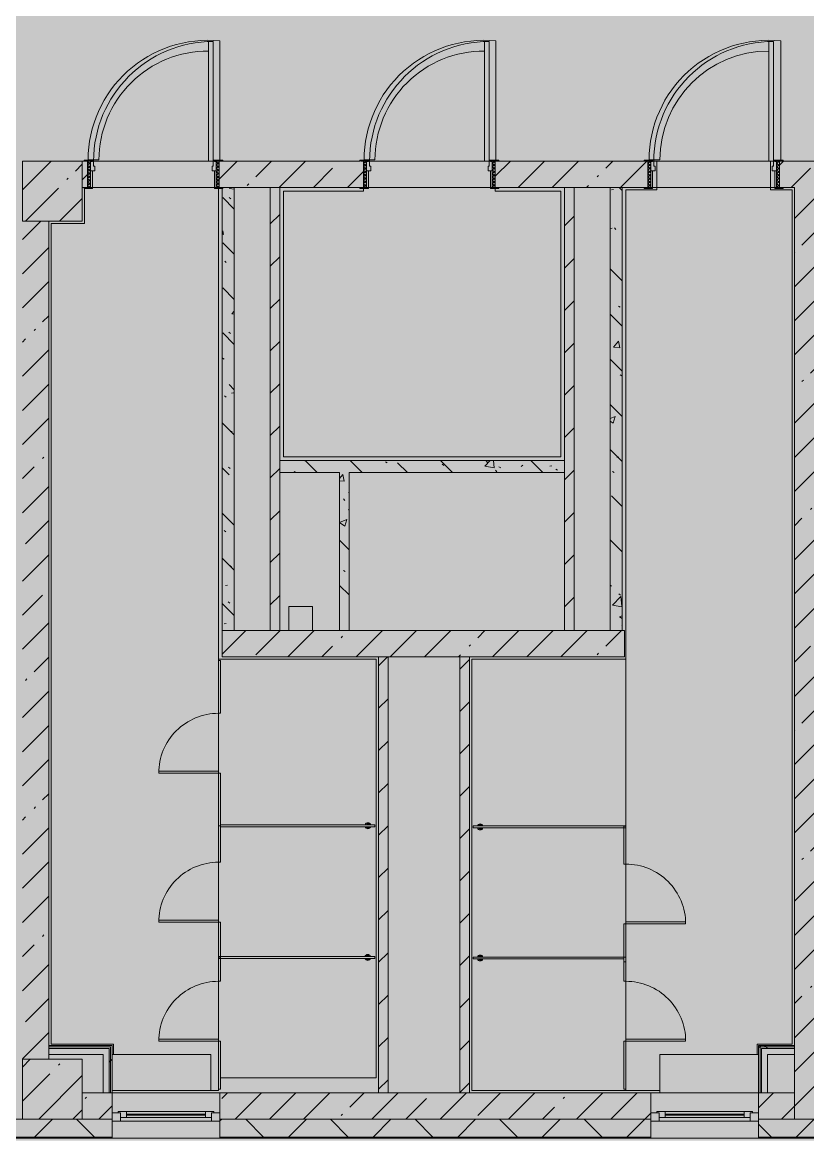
# Model space of a CAD drawing. Header units: millimetres. Extents: x -6228 to 201956, y -8553 to 30426.
# Drawn here: x 65410 to 71970, y -280 to 9060 of the extents above; entities that cross this region are included whole.
import ezdxf

# ---------------------------------------------------------------- set-up
doc = ezdxf.new("R2010")
doc.units = ezdxf.units.MM
doc.layers.add('A-DETL-GENF-1', color=7, linetype='Continuous', lineweight=9, true_color=0xc0c0c0, transparency=0.4)
for name, color, linetype, lineweight, true_color in [('A-DOOR-1', 7, 'Continuous', 5, 0xaaaaaa), ('A-DOOR-2', 7, 'Continuous', 5, 0xe2e2e2), ('A-DOOR-3', 7, 'Continuous', 5, 0xb7b7b7), ('A-DOOR-4', 7, 'Continuous', 5, 0x737373), ('A-DOOR-FRAM-1', 7, 'Continuous', 5, 0xe2e2e2), ('A-DOOR-FRAM-2', 7, 'Continuous', 5, 0xaaaaaa), ('A-DOOR-FRAM-3', 7, 'Continuous', 5, 0xb7b7b7), ('A-FLOR-2', 7, 'Continuous', 5, 0xb7b7b7), ('A-GENM-1', 7, 'Continuous', 5, 0x737373), ('A-GENM-2', 7, 'Continuous', 5, 0xe2ddcd), ('A-GLAZ-1', 7, 'Continuous', 5, 0x737373), ('A-WALL-2', 7, 'Continuous', 9, 0x737373), ('A-WALL-3', 7, 'Continuous', 5, 0x737373), ('I-WALL-1', 7, 'Continuous', 5, 0xe7e7e7), ('I-WALL-2', 7, 'Continuous', 5, 0x737373), ('I-WALL-3', 7, 'Continuous', 5, 0x787878), ('S-COLS-1', 7, 'Continuous', 5, 0x737373)]:
    doc.layers.add(name, color=color, linetype=linetype, lineweight=lineweight, true_color=true_color)
for name, color, linetype, lineweight in [('A-WALL', 7, 'Continuous', 5), ('I-WALL', 7, 'Continuous', 5), ('S-COLS', 7, 'Continuous', 5)]:
    doc.layers.add(name, color=color, linetype=linetype, lineweight=lineweight)
pattern_1 = [(45, (0, 0), (-285.1231, 285.1231), []), (45, (285.12, 0), (-285.1231, 285.1231), [504.031, -100.806, 16.764, -84.042])]
pattern_2 = [(45, (0, 0), (-176.7767, 176.7767), [])]
pattern_3 = [(135, (0, 0), (-377.1708, -377.1708), [533.4, -88.9, 17.78, -88.9]), (135, (0, 376.94), (-377.1708, -377.1708), []), (50, (0, 0), (637.6445, -55.7866), [66.675, -733.425]), (355, (0, 0), (-123.3494, 668.699), [53.34, -586.74]), (100.451, (53.14, -4.65), (514.299, 612.908), [56.665, -623.315]), (46.184, (0, 177.8), (948.7764, -147.15), [100.012, -1100.137]), (96.636, (79.1, 165.5), (830.909, 865.997), [84.998, -934.973]), (351.184, (0, 177.8), (830.918, 865.988), [80.01, -880.11]), (21, (88.9, 133.35), (530.6506, -357.9283), [66.675, -733.425]), (326, (88.9, 133.35), (216.308, 644.6585), [53.34, -586.74]), (71.451, (133.1, 103.5), (746.9596, 286.7243), [56.665, -623.315]), (37.5, (0, 0), (10.8105, 295.9426), [16.764, -562.864, 16.764, -578.866, -588.962]), (37.5, (0, 0), (10.8105, 295.9426), [-1175.258, 16.764, -572.198]), (7.5, (0, 0), (233.8692, 350.6318), [16.764, -322.834, 16.764, -549.529, -224.472]), (7.5, (0, 0), (233.8692, 350.6318), [-905.891, 16.764, -207.708]), (327.5, (-198.25, 0), (474.5678, -20.0513), [16.764, -205.486, 16.764, -676.656, -920.115]), (327.5, (-198.25, 0), (474.5678, -20.0513), [-915.67, 16.764, -903.351]), (317.5, (-287.15, 0), (518.4522, 88.9934), [16.764, -272.161, 16.764, -443.738, -653.415]), (317.5, (-287.15, 0), (518.4522, 88.9934), [-749.427, 16.764, -636.651])]
pattern_4 = [(135, (1751.41, 174.685), (-14.14214, -14.14214), []), (225, (1751.41, 174.685), (14.14214, -14.14214), [])]
pattern_5 = [(45, (-371.384, 174.685), (-14.1421, 14.1421), []), (135, (-371.384, 174.685), (-14.1421, -14.1421), [])]
pattern_6 = [(45, (0, 0), (-530.33, 530.33), []), (135, (0, 0), (-530.33, -530.33), [])]

# ---------------------------------------------------------------- blocks, each defined once
blk = doc.blocks.new('BSC_Колонна _Прямоугольная - 500х500-V12-2_1_2_птичка копия 1')
at = {"layer": 'S-COLS'}
h = blk.add_hatch(dxfattribs=at)
h.set_pattern_fill('FP_14', color=256, style=0, pattern_type=2)
h.set_pattern_definition([(45, (-65660, -150), (-285.1231, 285.1231), []), (45, (-65374.88, -150), (-285.1231, 285.1231), [504.031, -100.806, 16.764, -84.042])])
h.paths.add_polyline_path([(-250, -250), (250, -250), (250, 250), (-250, 250), (-250, 32.1)])
at = {"layer": 'S-COLS-1'}
for p, q in [((250, 250), (-250, 250)), ((-250, 250), (-250, -250)), ((250, -250), (250, 250)), ((-250, -250), (250, -250))]:
    blk.add_line(p, q, dxfattribs=at)
blk = doc.blocks.new('BSC_Колонна _Прямоугольная - 500х500-V15-2_1_2_птичка копия 1')
at = {"layer": 'S-COLS'}
h = blk.add_hatch(dxfattribs=at)
h.set_pattern_fill('FP_17', color=256, style=0, pattern_type=2)
h.set_pattern_definition([(45, (-65660, -7650), (-285.1231, 285.1231), []), (45, (-65374.88, -7650), (-285.1231, 285.1231), [504.031, -100.806, 16.764, -84.042])])
h.paths.add_polyline_path([(-250, -250), (250, -250), (250, 250), (-250, 250), (-250, -116)])
at = {"layer": 'S-COLS-1'}
for p, q in [((250, 250), (-250, 250)), ((-250, 250), (-250, -250)), ((250, -250), (250, 250)), ((-250, -250), (250, -250))]:
    blk.add_line(p, q, dxfattribs=at)
blk = doc.blocks.new('120_Окно_СКБ_1Ст - 120_Окно_СКБ_1Ст 900х2500_h_-22445987-2_1_2_птичка копия 1')
at = {"layer": 'A-GLAZ-1'}
for p, q in [((-450, -127), (-450, -57)), ((-450, -57), (-380, -57)), ((450, -57), (-450, -57)), ((-380, -57), (-380, -127)), ((380, -87), (-380, -87)), ((-380, -87), (-380, -127)), ((-330, -137), (-330, -87)), ((330, -137), (330, -87)), ((380, -127), (380, -57)), ((380, -57), (450, -57)), ((380, -127), (380, -87)), ((450, -57), (450, -127)), ((-380, -127), (-450, -127)), ((-450, -127), (-400, -127)), ((-380, -127), (-400, -127)), ((-400, -127), (-400, -137)), ((-400, -137), (400, -137)), ((400, -137), (-400, -137)), ((-330, -107), (330, -107)), ((330, -117), (-330, -117)), ((450, -127), (380, -127)), ((400, -127), (380, -127)), ((400, -127), (450, -127)), ((400, -137), (400, -127))]:
    blk.add_line(p, q, dxfattribs=at)
blk = doc.blocks.new('110_Дверь_СКБ_1Ст_Внутренняя1 - Д-4_1 1100x2100h_ОО_туалет для мальч_ и дев_-32102845-2_1_2_птичка копия 1')
at = {"layer": 'A-DOOR-1'}
h = blk.add_hatch(dxfattribs=at)
h.set_pattern_fill('FP_58', color=256, style=0, pattern_type=2)
h.set_pattern_definition(pattern_4)
h.paths.add_polyline_path([(562.5, -110), (562.5, 110), (537.5, 110), (537.5, -110)])
at = {"layer": 'A-DOOR-2'}
h = blk.add_hatch(color=256, dxfattribs=at)
h.paths.add_polyline_path([(537.5, 30), (537.5, 110), (512.5, 110), (512.5, 70), (502.5, 70), (502.5, 30)])
h.paths.add_polyline_path([(-477.5, 30), (-477.5, 70), (-487.5, 70), (-487.5, 110), (-512.5, 110), (-512.5, 30)])
at = {"layer": 'A-DOOR-FRAM-1'}
for points in [[(472.5, 110), (512.5, 110), (512.5, 1110), (472.5, 1110), (472.5, 309.6)], [(-497.5, 110), (-497.5, 118), (-567.5, 118), (-567.5, 110)], [(522.5, 110), (592.5, 110), (592.5, 118), (522.5, 118)], [(-497.5, -110), (-497.5, 30), (-512.5, 30), (-512.5, -110)], [(537.5, -110), (537.5, 30), (522.5, 30), (522.5, -110)], [(-497.5, -118), (-497.5, -110), (-567.5, -110), (-567.5, -118)], [(522.5, -118), (592.5, -118), (592.5, -110), (522.5, -110)]]:
    blk.add_hatch(color=256, dxfattribs=at).paths.add_polyline_path(points)
at = {"layer": 'A-DOOR-FRAM-2'}
h = blk.add_hatch(dxfattribs=at)
h.set_pattern_fill('FP_59', color=256, style=0, pattern_type=2)
h.set_pattern_definition(pattern_5)
h.paths.add_polyline_path([(-512.5, -110), (-512.5, 110), (-537.5, 110), (-537.5, -110)])
at = {"layer": 'A-DOOR-3'}
for p, q in [((512.5, 1110), (472.5, 1110)), ((472.5, 1110), (472.5, 110)), ((512.5, 110), (512.5, 1110)), ((472.5, 110), (512.5, 110))]:
    blk.add_line(p, q, dxfattribs=at)
blk.add_arc((512.5, 110), 1000, 90, 180, dxfattribs=at)
at = {"layer": 'A-DOOR-FRAM-3'}
for p, q in [((-497.5, 118), (-567.5, 118)), ((-567.5, 118), (-567.5, 110)), ((-567.5, 110), (-497.5, 110)), ((-512.5, 110), (-537.5, 110)), ((-537.5, 110), (-537.5, -110)), ((-487.5, 110), (-512.5, 110)), ((-512.5, 110), (-512.5, 30)), ((-512.5, -110), (-512.5, 110)), ((-497.5, 110), (-512.5, 110)), ((-512.5, 110), (-512.5, 109)), ((-512.5, 109), (-497.5, 109)), ((-497.5, 110), (-497.5, 118)), ((-497.5, 109), (-497.5, 110)), ((-487.5, 70), (-487.5, 110)), ((512.5, 110), (512.5, 70)), ((537.5, 110), (512.5, 110)), ((592.5, 118), (522.5, 118)), ((522.5, 118), (522.5, 110)), ((537.5, 110), (522.5, 110)), ((522.5, 110), (522.5, 109)), ((522.5, 110), (592.5, 110)), ((522.5, 109), (537.5, 109)), ((537.5, 30), (537.5, 110)), ((562.5, 110), (537.5, 110)), ((537.5, 110), (537.5, -110)), ((537.5, 109), (537.5, 110)), ((562.5, -110), (562.5, 110)), ((592.5, 110), (592.5, 118)), ((-512.5, 30), (-477.5, 30)), ((-497.5, 30), (-512.5, 30)), ((-512.5, 30), (-512.5, -110)), ((-497.5, -110), (-497.5, 30)), ((-477.5, 70), (-487.5, 70)), ((-477.5, 30), (-477.5, 70)), ((512.5, 70), (502.5, 70)), ((502.5, 70), (502.5, 30)), ((502.5, 30), (537.5, 30)), ((537.5, 30), (522.5, 30)), ((522.5, 30), (522.5, -110)), ((537.5, -110), (537.5, 30)), ((-497.5, -110), (-567.5, -110)), ((-567.5, -110), (-567.5, -118)), ((-567.5, -118), (-497.5, -118)), ((-537.5, -110), (-512.5, -110)), ((-512.5, -110), (-497.5, -110)), ((-497.5, -118), (-497.5, -110)), ((522.5, -110), (537.5, -110)), ((592.5, -110), (522.5, -110)), ((522.5, -110), (522.5, -118)), ((522.5, -118), (592.5, -118)), ((537.5, -110), (562.5, -110)), ((592.5, -118), (592.5, -110))]:
    blk.add_line(p, q, dxfattribs=at)
blk = doc.blocks.new('110_Дверь_СКБ_1Ст_Внутренняя1 - Д-4_1 1100x2100h_ОО_туалет для мальч_ и дев_-V50-2_1_2_птичка копия 1')
at = {"layer": 'A-DOOR-1'}
h = blk.add_hatch(dxfattribs=at)
h.set_pattern_fill('FP_58', color=256, style=0, pattern_type=2)
h.set_pattern_definition(pattern_4)
h.paths.add_polyline_path([(562.5, -110), (562.5, 110), (537.5, 110), (537.5, -110)])
at = {"layer": 'A-DOOR-2'}
h = blk.add_hatch(color=256, dxfattribs=at)
h.paths.add_polyline_path([(537.5, 30), (537.5, 110), (512.5, 110), (512.5, 70), (502.5, 70), (502.5, 30)])
h.paths.add_polyline_path([(-477.5, 30), (-477.5, 70), (-487.5, 70), (-487.5, 110), (-512.5, 110), (-512.5, 30)])
at = {"layer": 'A-DOOR-FRAM-1'}
for points in [[(492.2, 110), (512.5, 110), (512.5, 1110), (472.5, 1110), (472.5, 110)], [(-497.5, 110), (-497.5, 118), (-567.5, 118), (-567.5, 110)], [(592.5, 110), (592.5, 118), (522.5, 118), (522.5, 110)], [(-497.5, -110), (-497.5, 30), (-512.5, 30), (-512.5, -110)], [(537.5, -110), (537.5, 30), (522.5, 30), (522.5, -110)], [(-497.5, -118), (-497.5, -110), (-567.5, -110), (-567.5, -118)], [(592.5, -118), (592.5, -110), (522.5, -110), (522.5, -118)]]:
    blk.add_hatch(color=256, dxfattribs=at).paths.add_polyline_path(points)
at = {"layer": 'A-DOOR-FRAM-2'}
h = blk.add_hatch(dxfattribs=at)
h.set_pattern_fill('FP_59', color=256, style=0, pattern_type=2)
h.set_pattern_definition(pattern_5)
h.paths.add_polyline_path([(-512.5, -110), (-512.5, 110), (-537.5, 110), (-537.5, -110)])
at = {"layer": 'A-DOOR-3'}
for p, q in [((512.5, 1110), (472.5, 1110)), ((472.5, 1110), (472.5, 875.3)), ((512.5, 110), (512.5, 1110)), ((472.5, 875.1), (472.5, 110)), ((472.5, 110), (512.5, 110))]:
    blk.add_line(p, q, dxfattribs=at)
blk.add_arc((512.5, 110), 1000, 90, 180, dxfattribs=at)
at = {"layer": 'A-DOOR-FRAM-3'}
for p, q in [((-497.5, 118), (-567.5, 118)), ((-567.5, 118), (-567.5, 110)), ((-567.5, 110), (-497.5, 110)), ((-512.5, 110), (-537.5, 110)), ((-537.5, 110), (-537.5, -110)), ((-487.5, 110), (-512.5, 110)), ((-512.5, 110), (-512.5, 30)), ((-512.5, -110), (-512.5, 110)), ((-497.5, 110), (-512.5, 110)), ((-512.5, 110), (-512.5, 109)), ((-512.5, 109), (-497.5, 109)), ((-497.5, 110), (-497.5, 118)), ((-497.5, 109), (-497.5, 110)), ((-487.5, 70), (-487.5, 110)), ((512.5, 110), (512.5, 70)), ((537.5, 110), (512.5, 110)), ((592.5, 118), (522.5, 118)), ((522.5, 118), (522.5, 110)), ((537.5, 110), (522.5, 110)), ((522.5, 110), (522.5, 109)), ((522.5, 110), (592.5, 110)), ((522.5, 109), (537.5, 109)), ((537.5, 30), (537.5, 110)), ((562.5, 110), (537.5, 110)), ((537.5, 110), (537.5, -110)), ((537.5, 109), (537.5, 110)), ((562.5, -110), (562.5, 110)), ((592.5, 110), (592.5, 118)), ((-512.5, 30), (-477.5, 30)), ((-497.5, 30), (-512.5, 30)), ((-512.5, 30), (-512.5, -110)), ((-497.5, -110), (-497.5, 30)), ((-477.5, 70), (-487.5, 70)), ((-477.5, 30), (-477.5, 70)), ((512.5, 70), (502.5, 70)), ((502.5, 70), (502.5, 30)), ((502.5, 30), (537.5, 30)), ((537.5, 30), (522.5, 30)), ((522.5, 30), (522.5, -110)), ((537.5, -110), (537.5, 30)), ((-497.5, -110), (-567.5, -110)), ((-567.5, -110), (-567.5, -118)), ((-567.5, -118), (-497.5, -118)), ((-537.5, -110), (-512.5, -110)), ((-512.5, -110), (-497.5, -110)), ((-497.5, -118), (-497.5, -110)), ((522.5, -110), (537.5, -110)), ((592.5, -110), (522.5, -110)), ((522.5, -110), (522.5, -118)), ((522.5, -118), (592.5, -118)), ((537.5, -110), (562.5, -110)), ((592.5, -118), (592.5, -110))]:
    blk.add_line(p, q, dxfattribs=at)
blk = doc.blocks.new('110_Дверь_СКБ_1Ст_Внутренняя1 - Д-4 1100x2100h_су мгн-31586709-2_1_2_птичка копия 1')
at = {"layer": 'A-DOOR-1'}
h = blk.add_hatch(dxfattribs=at)
h.set_pattern_fill('FP_58', color=256, style=0, pattern_type=2)
h.set_pattern_definition(pattern_4)
h.paths.add_polyline_path([(562.5, -110), (562.5, 110), (537.5, 110), (537.5, -110)])
at = {"layer": 'A-DOOR-2'}
h = blk.add_hatch(color=256, dxfattribs=at)
h.paths.add_polyline_path([(537.5, 30), (537.5, 110), (512.5, 110), (512.5, 70), (502.5, 70), (502.5, 30)])
h.paths.add_polyline_path([(-512.5, 30), (-477.5, 30), (-477.5, 70), (-487.5, 70), (-487.5, 110), (-512.5, 110), (-512.5, 78.8)])
at = {"layer": 'A-DOOR-FRAM-1'}
for points in [[(472.5, 110), (512.5, 110), (512.5, 1110), (472.5, 1110), (472.5, 875.1)], [(-497.5, 110), (-497.5, 118), (-567.5, 118), (-564.2, 110)], [(592.5, 110), (592.5, 118), (522.5, 118), (522.5, 110)], [(-497.5, -110), (-497.5, 30), (-512.5, 30), (-512.5, -110)], [(537.5, -110), (537.5, 30), (522.5, 30), (522.5, -110)], [(-497.5, -118), (-497.5, -110), (-567.5, -110), (-567.5, -118)], [(592.5, -118), (592.5, -110), (522.5, -110), (522.5, -118)]]:
    blk.add_hatch(color=256, dxfattribs=at).paths.add_polyline_path(points)
at = {"layer": 'A-DOOR-FRAM-2'}
h = blk.add_hatch(dxfattribs=at)
h.set_pattern_fill('FP_59', color=256, style=0, pattern_type=2)
h.set_pattern_definition(pattern_5)
h.paths.add_polyline_path([(-537.5, -110), (-512.5, -110), (-512.5, 110), (-537.5, 110), (-537.5, 93.9)])
at = {"layer": 'A-DOOR-3'}
for p, q in [((512.5, 1110), (472.5, 1110)), ((472.5, 1110), (472.5, 110)), ((512.5, 110), (512.5, 1110)), ((472.5, 110), (512.5, 110))]:
    blk.add_line(p, q, dxfattribs=at)
blk.add_arc((512.5, 110), 1000, 90, 180, dxfattribs=at)
at = {"layer": 'A-DOOR-FRAM-3'}
for p, q in [((-497.5, 118), (-567.5, 118)), ((-567.5, 118), (-567.5, 112)), ((-564.2, 110), (-497.5, 110)), ((-512.5, 110), (-537.5, 110)), ((-537.5, 110), (-537.5, -110)), ((-487.5, 110), (-512.5, 110)), ((-512.5, 110), (-512.5, 30)), ((-512.5, -110), (-512.5, 110)), ((-497.5, 110), (-512.5, 110)), ((-512.5, 110), (-512.5, 109)), ((-512.5, 109), (-497.5, 109)), ((-497.5, 110), (-497.5, 118)), ((-497.5, 109), (-497.5, 110)), ((-487.5, 70), (-487.5, 110)), ((512.5, 110), (512.5, 70)), ((537.5, 110), (512.5, 110)), ((592.5, 118), (522.5, 118)), ((522.5, 118), (522.5, 110)), ((537.5, 110), (522.5, 110)), ((522.5, 110), (522.5, 109)), ((522.5, 110), (592.5, 110)), ((522.5, 109), (537.5, 109)), ((537.5, 30), (537.5, 110)), ((562.5, 110), (537.5, 110)), ((537.5, 110), (537.5, -110)), ((537.5, 109), (537.5, 110)), ((562.5, -110), (562.5, 110)), ((592.5, 110), (592.5, 118)), ((-512.5, 30), (-477.5, 30)), ((-497.5, 30), (-512.5, 30)), ((-512.5, 30), (-512.5, -110)), ((-497.5, -110), (-497.5, 30)), ((-477.5, 70), (-487.5, 70)), ((-477.5, 30), (-477.5, 70)), ((512.5, 70), (502.5, 70)), ((502.5, 70), (502.5, 30)), ((502.5, 30), (537.5, 30)), ((537.5, 30), (522.5, 30)), ((522.5, 30), (522.5, -110)), ((537.5, -110), (537.5, 30)), ((-497.5, -110), (-567.5, -110)), ((-567.5, -110), (-567.5, -118)), ((-567.5, -118), (-497.5, -118)), ((-537.5, -110), (-512.5, -110)), ((-512.5, -110), (-497.5, -110)), ((-497.5, -118), (-497.5, -110)), ((522.5, -110), (537.5, -110)), ((592.5, -110), (522.5, -110)), ((522.5, -110), (522.5, -118)), ((522.5, -118), (592.5, -118)), ((537.5, -110), (562.5, -110)), ((592.5, -118), (592.5, -110))]:
    blk.add_line(p, q, dxfattribs=at)
blk = doc.blocks.new('131_Сантехническая перегородка_Дверь_ поз_4 - СД-1-V139-2_1_2_птичка копия 1')
at = {"layer": 'A-GENM-2'}
for points in [[(-190, 8), (-190, -8), (250, -8), (250, 8), (-89.2, 8)], [(750, -8), (1190, -8), (1190, 8), (750, 8)]]:
    blk.add_hatch(color=256, dxfattribs=at).paths.add_polyline_path(points)
at = {"layer": 'A-DOOR-4'}
for p, q in [((266, 508), (250, 508)), ((250, 8), (250, 508)), ((266, 8), (266, 508)), ((266, 8), (250, 8))]:
    blk.add_line(p, q, dxfattribs=at)
blk.add_arc((250, 8), 500, 360, 90, dxfattribs=at)
at = {"layer": 'A-GENM-1'}
for p, q in [((250, 8), (-190, 8)), ((-190, 8), (-190, -8)), ((250, -8), (250, 8)), ((1190, 8), (750, 8)), ((750, 8), (750, -8)), ((1190, -8), (1190, 8)), ((-190, -8), (250, -8)), ((750, -8), (1190, -8))]:
    blk.add_line(p, q, dxfattribs=at)
blk = doc.blocks.new('131_Сантехническая перегородка_Дверь - СД-1-V140-2_1_2_птичка копия 1')
at = {"layer": 'A-GENM-2'}
for points in [[(0, -8), (317.3, -8), (317.3, 8), (0, 8)], [(817.3, 8), (817.3, -8), (1134.7, -8), (1134.7, 8)]]:
    blk.add_hatch(color=256, dxfattribs=at).paths.add_polyline_path(points)
at = {"layer": 'A-DOOR-4'}
for p, q in [((333.3, -8), (317.3, -8)), ((317.3, -8), (317.3, -508)), ((333.3, -8), (333.3, -508)), ((333.3, -508), (317.3, -508))]:
    blk.add_line(p, q, dxfattribs=at)
blk.add_arc((317.3, -8), 500, 270, 0, dxfattribs=at)
at = {"layer": 'A-GENM-1'}
for p, q in [((317.3, 8), (0, 8)), ((0, 8), (0, -8)), ((317.3, -8), (317.3, 8)), ((1134.7, 8), (817.3, 8)), ((817.3, 8), (817.3, -8)), ((1134.7, -8), (1134.7, 8)), ((0, -8), (317.3, -8)), ((817.3, -8), (1134.7, -8))]:
    blk.add_line(p, q, dxfattribs=at)
blk = doc.blocks.new('131_Сантехническая перегородка_Дверь - СД-1-V141-2_1_2_птичка копия 1')
at = {"layer": 'A-GENM-2'}
for points in [[(0, -8), (305.2, -8), (305.2, 8), (0, 8)], [(805.2, -8), (1110.4, -8), (1110.4, 8), (805.2, 8)]]:
    blk.add_hatch(color=256, dxfattribs=at).paths.add_polyline_path(points)
at = {"layer": 'A-DOOR-4'}
for p, q in [((321.2, 508), (305.2, 508)), ((305.2, 8), (305.2, 508)), ((321.2, 8), (321.2, 508)), ((321.2, 8), (305.2, 8))]:
    blk.add_line(p, q, dxfattribs=at)
blk.add_arc((305.2, 8), 500, 360, 90, dxfattribs=at)
at = {"layer": 'A-GENM-1'}
for p, q in [((305.2, 8), (0, 8)), ((0, 8), (0, -8)), ((305.2, -8), (305.2, 8)), ((1110.4, 8), (805.2, 8)), ((805.2, 8), (805.2, -8)), ((1110.4, -8), (1110.4, 8)), ((0, -8), (305.2, -8)), ((805.2, -8), (1110.4, -8))]:
    blk.add_line(p, q, dxfattribs=at)
blk = doc.blocks.new('131_Сантехническая перегородка_Дверь_сдвиг_ - СД-1-V142-2_1_2_птичка копия 1')
at = {"layer": 'A-GENM-2'}
for points in [[(0, -8), (400, -8), (400, 8), (0, 8)], [(900, -8), (1100, -8), (1100, 8), (900, 8)]]:
    blk.add_hatch(color=256, dxfattribs=at).paths.add_polyline_path(points)
at = {"layer": 'A-DOOR-4'}
for p, q in [((416, 508), (400, 508)), ((400, 8), (400, 508)), ((416, 8), (416, 508)), ((416, 8), (400, 8))]:
    blk.add_line(p, q, dxfattribs=at)
blk.add_arc((400, 8), 500, 360, 90, dxfattribs=at)
at = {"layer": 'A-GENM-1'}
for p, q in [((400, 8), (0, 8)), ((0, 8), (0, -8)), ((400, -8), (400, 8)), ((1100, 8), (900, 8)), ((900, 8), (900, -8)), ((1100, -8), (1100, 8)), ((0, -8), (400, -8)), ((900, -8), (1100, -8))]:
    blk.add_line(p, q, dxfattribs=at)
blk = doc.blocks.new('131_Сантехническая перегородка_Дверь_сдвиг_ - СД-1-V143-2_1_2_птичка копия 1')
at = {"layer": 'A-GENM-2'}
for points in [[(0, -8), (400, -8), (400, 8), (0, 8)], [(900, 8), (900, -8), (1100, -8), (1100, 8)]]:
    blk.add_hatch(color=256, dxfattribs=at).paths.add_polyline_path(points)
at = {"layer": 'A-DOOR-4'}
for p, q in [((416, -8), (400, -8)), ((400, -8), (400, -508)), ((416, -8), (416, -508)), ((416, -508), (400, -508))]:
    blk.add_line(p, q, dxfattribs=at)
blk.add_arc((400, -8), 500, 270, 0, dxfattribs=at)
at = {"layer": 'A-GENM-1'}
for p, q in [((400, 8), (0, 8)), ((0, 8), (0, -8)), ((400, -8), (400, 8)), ((1100, 8), (900, 8)), ((900, 8), (900, -8)), ((1100, -8), (1100, 8)), ((0, -8), (400, -8)), ((900, -8), (1100, -8))]:
    blk.add_line(p, q, dxfattribs=at)
blk = doc.blocks.new('131_Сантехническая перегородка - СП-4-V144-2_1_2_птичка копия 1')
at = {"layer": 'A-GENM-2'}
blk.add_hatch(color=256, dxfattribs=at).paths.add_polyline_path([(1330, -8), (1330, 8), (55.2, 8), (55.2, -8)])
at = {"layer": 'A-GENM-1'}
for p, q in [((1330, 8), (55.2, 8)), ((55.2, 8), (55.2, -8)), ((1330, -8), (1330, 8)), ((55.2, -8), (1330, -8))]:
    blk.add_line(p, q, dxfattribs=at)
at = {"layer": 'A-GENM-1', "flags": 128}
for points in [[(126.7, 8), (126.3, 8.5), (126, 9), (125.6, 9.5), (125.2, 9.9), (124.8, 10.4), (124.4, 10.8), (123.9, 11.2), (123.5, 11.6), (123, 12), (122.5, 12.3), (122, 12.7), (121.5, 13), (121, 13.3), (120.5, 13.6), (119.9, 13.8), (119.4, 14), (118.8, 14.3), (118.2, 14.4), (117.6, 14.6), (117, 14.7), (116.5, 14.9), (115.9, 14.9), (115.3, 15), (114.7, 15.1), (114.1, 15.1), (113.5, 15.1), (112.8, 15), (112.2, 15), (111.7, 14.9), (111.1, 14.8), (110.5, 14.7), (109.9, 14.5), (109.3, 14.4), (108.7, 14.2), (108.2, 13.9), (107.6, 13.7), (107.1, 13.4), (106.5, 13.2), (106, 12.9), (105.5, 12.5), (105, 12.2), (104.5, 11.8), (104.1, 11.4), (103.6, 11), (103.2, 10.6), (102.8, 10.2), (102.4, 9.7), (102, 9.3), (101.6, 8.8), (101.3, 8.3), (101.1, 8)], [(101.1, -8), (101.4, -8.5), (101.8, -9), (102.2, -9.5), (102.6, -9.9), (103, -10.4), (103.4, -10.8), (103.8, -11.2), (104.3, -11.6), (104.7, -12), (105.2, -12.3), (105.7, -12.7), (106.2, -13), (106.8, -13.3), (107.3, -13.6), (107.9, -13.8), (108.4, -14), (109, -14.3), (109.6, -14.4), (110.1, -14.6), (110.7, -14.7), (111.3, -14.9), (111.9, -14.9), (112.5, -15), (113.1, -15.1), (113.7, -15.1), (114.3, -15.1), (114.9, -15), (115.5, -15), (116.1, -14.9), (116.7, -14.8), (117.3, -14.7), (117.9, -14.5), (118.5, -14.4), (119, -14.2), (119.6, -13.9), (120.2, -13.7), (120.7, -13.4), (121.2, -13.2), (121.7, -12.9), (122.3, -12.5), (122.7, -12.2), (123.2, -11.8), (123.7, -11.4), (124.1, -11), (124.6, -10.6), (125, -10.2), (125.4, -9.7), (125.8, -9.3), (126.1, -8.8), (126.5, -8.3), (126.7, -8)]]:
    blk.add_lwpolyline(points, dxfattribs=at)
at = {"layer": 'A-GENM-1'}
for radius, start, end in [(24.6, 19.91127, 160.08873), (17.6, 45, 135), (17.6, 45, 135), (15.1, 45, 135), (24.6, 199.91127, 340.08873), (17.6, 225, 315), (17.6, 225, 315), (15.1, 225, 315)]:
    blk.add_arc((113.9, 0), radius, start, end, dxfattribs=at)
blk = doc.blocks.new('131_Сантехническая перегородка - СП-4-V145-2_1_2_птичка копия 1')
at = {"layer": 'A-GENM-2'}
blk.add_hatch(color=256, dxfattribs=at).paths.add_polyline_path([(1330, -8), (1330, 8), (71.3, 8), (71.3, -8)])
at = {"layer": 'A-GENM-1'}
for p, q in [((1330, 8), (71.3, 8)), ((71.3, 8), (71.3, -8)), ((1330, -8), (1330, 8)), ((71.3, -8), (1330, -8))]:
    blk.add_line(p, q, dxfattribs=at)
at = {"layer": 'A-GENM-1', "flags": 128}
for points in [[(142.8, 8), (142.5, 8.5), (142.1, 9), (141.8, 9.5), (141.4, 9.9), (141, 10.4), (140.5, 10.8), (140.1, 11.2), (139.6, 11.6), (139.2, 12), (138.7, 12.3), (138.2, 12.7), (137.7, 13), (137.1, 13.3), (136.6, 13.6), (136.1, 13.8), (135.5, 14), (134.9, 14.3), (134.4, 14.4), (133.8, 14.6), (133.2, 14.7), (132.6, 14.9), (132, 14.9), (131.4, 15), (130.8, 15.1), (130.2, 15.1), (129.6, 15.1), (129, 15), (128.4, 15), (127.8, 14.9), (127.2, 14.8), (126.6, 14.7), (126, 14.5), (125.4, 14.4), (124.9, 14.2), (124.3, 13.9), (123.8, 13.7), (123.2, 13.4), (122.7, 13.2), (122.2, 12.9), (121.7, 12.5), (121.2, 12.2), (120.7, 11.8), (120.2, 11.4), (119.8, 11), (119.3, 10.6), (118.9, 10.2), (118.5, 9.7), (118.1, 9.3), (117.8, 8.8), (117.4, 8.3), (117.3, 8)], [(117.3, -8), (117.6, -8.5), (117.9, -9), (118.3, -9.5), (118.7, -9.9), (119.1, -10.4), (119.5, -10.8), (120, -11.2), (120.4, -11.6), (120.9, -12), (121.4, -12.3), (121.9, -12.7), (122.4, -13), (122.9, -13.3), (123.5, -13.6), (124, -13.8), (124.6, -14), (125.1, -14.3), (125.7, -14.4), (126.3, -14.6), (126.9, -14.7), (127.5, -14.9), (128.1, -14.9), (128.7, -15), (129.3, -15.1), (129.9, -15.1), (130.5, -15.1), (131.1, -15), (131.7, -15), (132.3, -14.9), (132.9, -14.8), (133.4, -14.7), (134, -14.5), (134.6, -14.4), (135.2, -14.2), (135.7, -13.9), (136.3, -13.7), (136.8, -13.4), (137.4, -13.2), (137.9, -12.9), (138.4, -12.5), (138.9, -12.2), (139.4, -11.8), (139.8, -11.4), (140.3, -11), (140.7, -10.6), (141.1, -10.2), (141.5, -9.7), (141.9, -9.3), (142.3, -8.8), (142.6, -8.3), (142.8, -8)]]:
    blk.add_lwpolyline(points, dxfattribs=at)
at = {"layer": 'A-GENM-1'}
for radius, start, end in [(24.6, 19.91127, 160.08873), (17.6, 45, 135), (17.6, 45, 135), (15.1, 45, 135), (24.6, 199.91127, 340.08873), (17.6, 225, 315), (17.6, 225, 315), (15.1, 225, 315)]:
    blk.add_arc((130, 0), radius, start, end, dxfattribs=at)
blk = doc.blocks.new('131_Сантехническая перегородка - СП-4-V146-2_1_2_птичка копия 1')
at = {"layer": 'A-GENM-2'}
blk.add_hatch(color=256, dxfattribs=at).paths.add_polyline_path([(1330, 8), (39.9, 8), (39.9, -8), (1330, -8)])
at = {"layer": 'A-GENM-1'}
for p, q in [((1330, 8), (39.9, 8)), ((39.9, 8), (39.9, -8)), ((1330, -8), (1330, 8)), ((39.9, -8), (1330, -8))]:
    blk.add_line(p, q, dxfattribs=at)
at = {"layer": 'A-GENM-1', "flags": 128}
for points in [[(111.4, 8), (111, 8.5), (110.7, 9), (110.3, 9.5), (109.9, 9.9), (109.5, 10.4), (109.1, 10.8), (108.6, 11.2), (108.2, 11.6), (107.7, 12), (107.2, 12.3), (106.7, 12.7), (106.2, 13), (105.7, 13.3), (105.2, 13.6), (104.6, 13.8), (104, 14), (103.5, 14.3), (102.9, 14.4), (102.3, 14.6), (101.7, 14.7), (101.1, 14.9), (100.6, 14.9), (100, 15), (99.4, 15.1), (98.7, 15.1), (98.1, 15.1), (97.5, 15), (96.9, 15), (96.3, 14.9), (95.8, 14.8), (95.2, 14.7), (94.6, 14.5), (94, 14.4), (93.4, 14.2), (92.9, 13.9), (92.3, 13.7), (91.8, 13.4), (91.2, 13.2), (90.7, 12.9), (90.2, 12.5), (89.7, 12.2), (89.2, 11.8), (88.8, 11.4), (88.3, 11), (87.9, 10.6), (87.5, 10.2), (87.1, 9.7), (86.7, 9.3), (86.3, 8.8), (86, 8.3), (85.8, 8)], [(85.8, -8), (86.1, -8.5), (86.5, -9), (86.9, -9.5), (87.2, -9.9), (87.6, -10.4), (88.1, -10.8), (88.5, -11.2), (89, -11.6), (89.4, -12), (89.9, -12.3), (90.4, -12.7), (90.9, -13), (91.5, -13.3), (92, -13.6), (92.6, -13.8), (93.1, -14), (93.7, -14.3), (94.3, -14.4), (94.8, -14.6), (95.4, -14.7), (96, -14.9), (96.6, -14.9), (97.2, -15), (97.8, -15.1), (98.4, -15.1), (99, -15.1), (99.6, -15), (100.2, -15), (100.8, -14.9), (101.4, -14.8), (102, -14.7), (102.6, -14.5), (103.2, -14.4), (103.7, -14.2), (104.3, -13.9), (104.8, -13.7), (105.4, -13.4), (105.9, -13.2), (106.4, -12.9), (106.9, -12.5), (107.4, -12.2), (107.9, -11.8), (108.4, -11.4), (108.8, -11), (109.3, -10.6), (109.7, -10.2), (110.1, -9.7), (110.5, -9.3), (110.8, -8.8), (111.2, -8.3), (111.4, -8)]]:
    blk.add_lwpolyline(points, dxfattribs=at)
at = {"layer": 'A-GENM-1'}
for radius, start, end in [(24.6, 19.91127, 160.08873), (17.6, 45, 135), (17.6, 45, 135), (15.1, 45, 135), (24.6, 199.91127, 340.08873), (17.6, 225, 315), (17.6, 225, 315), (15.1, 225, 315)]:
    blk.add_arc((98.6, 0), radius, start, end, dxfattribs=at)
blk = doc.blocks.new('131_Сантехническая перегородка - СП-4-V147-2_1_2_птичка копия 1')
at = {"layer": 'A-GENM-2'}
blk.add_hatch(color=256, dxfattribs=at).paths.add_polyline_path([(1330, 8), (25.5, 8), (25.5, -8), (1330, -8)])
at = {"layer": 'A-GENM-1'}
for p, q in [((1330, 8), (25.5, 8)), ((25.5, 8), (25.5, -8)), ((1330, -8), (1330, 8)), ((25.5, -8), (1330, -8))]:
    blk.add_line(p, q, dxfattribs=at)
at = {"layer": 'A-GENM-1', "flags": 128}
for points in [[(97, 8), (96.7, 8.5), (96.3, 9), (95.9, 9.5), (95.5, 9.9), (95.1, 10.4), (94.7, 10.8), (94.3, 11.2), (93.8, 11.6), (93.3, 12), (92.9, 12.3), (92.4, 12.7), (91.8, 13), (91.3, 13.3), (90.8, 13.6), (90.2, 13.8), (89.7, 14), (89.1, 14.3), (88.5, 14.4), (88, 14.6), (87.4, 14.7), (86.8, 14.9), (86.2, 14.9), (85.6, 15), (85, 15.1), (84.4, 15.1), (83.8, 15.1), (83.2, 15), (82.6, 15), (82, 14.9), (81.4, 14.8), (80.8, 14.7), (80.2, 14.5), (79.6, 14.4), (79.1, 14.2), (78.5, 13.9), (77.9, 13.7), (77.4, 13.4), (76.9, 13.2), (76.4, 12.9), (75.8, 12.5), (75.3, 12.2), (74.9, 11.8), (74.4, 11.4), (74, 11), (73.5, 10.6), (73.1, 10.2), (72.7, 9.7), (72.3, 9.3), (72, 8.8), (71.6, 8.3), (71.4, 8)], [(71.4, -8), (71.8, -8.5), (72.1, -9), (72.5, -9.5), (72.9, -9.9), (73.3, -10.4), (73.7, -10.8), (74.1, -11.2), (74.6, -11.6), (75.1, -12), (75.6, -12.3), (76.1, -12.7), (76.6, -13), (77.1, -13.3), (77.6, -13.6), (78.2, -13.8), (78.7, -14), (79.3, -14.3), (79.9, -14.4), (80.5, -14.6), (81.1, -14.7), (81.6, -14.9), (82.2, -14.9), (82.8, -15), (83.4, -15.1), (84, -15.1), (84.6, -15.1), (85.2, -15), (85.8, -15), (86.4, -14.9), (87, -14.8), (87.6, -14.7), (88.2, -14.5), (88.8, -14.4), (89.4, -14.2), (89.9, -13.9), (90.5, -13.7), (91, -13.4), (91.6, -13.2), (92.1, -12.9), (92.6, -12.5), (93.1, -12.2), (93.6, -11.8), (94, -11.4), (94.5, -11), (94.9, -10.6), (95.3, -10.2), (95.7, -9.7), (96.1, -9.3), (96.5, -8.8), (96.8, -8.3), (97, -8)]]:
    blk.add_lwpolyline(points, dxfattribs=at)
at = {"layer": 'A-GENM-1'}
for radius, start, end in [(24.6, 19.91127, 160.08873), (17.6, 45, 135), (17.6, 45, 135), (15.1, 45, 135), (24.6, 199.91127, 340.08873), (17.6, 225, 315), (17.6, 225, 315), (15.1, 225, 315)]:
    blk.add_arc((84.2, 0), radius, start, end, dxfattribs=at)

msp = doc.modelspace()

# ---------------------------------------------------------------- hatches: boundary and pattern name
at = {"layer": 'A-DETL-GENF-1'}
msp.add_hatch(color=256, dxfattribs=at).paths.add_polyline_path([(75860, -280), (75860, 3300), (84860, 3300), (84860, 27350), (41910, 27350), (41910, 23778), (38760, 23778), (38760, -280), (75659.7, -280)])
at = {"layer": 'A-WALL'}
h = msp.add_hatch(dxfattribs=at)
h.set_pattern_fill('FP_20', color=256, style=0, pattern_type=2)
h.set_pattern_definition([(45, (0, 0), (-353.5534, 353.5534), []), (135, (0, 0), (-353.5534, -353.5534), [])])
h.paths.add_polyline_path([(72189.7, -250), (75700, -250), (75700, -100), (71560, -100), (71560, -250), (71755.9, -250)])
h.paths.add_polyline_path([(70454.7, -250), (70660, -250), (70660, -100), (67060, -100), (67060, -250), (68719.7, -250)])
h.paths.add_polyline_path([(58810, -250), (58810, -100), (58060, -100), (58060, -250), (58309.8, -250)])
h.paths.add_polyline_path([(60910, -250), (62060, -250), (62060, -100), (60910, -100)])
h.paths.add_polyline_path([(56574.8, -250), (57160, -250), (57160, -100), (56410, -100), (56410, -250)])
h.paths.add_polyline_path([(65160, -250), (66160, -250), (66160, -100), (65160, -100)])
h.paths.add_polyline_path([(48810, -250), (48810, -100), (47410, -100), (47410, -250), (48767.4, -250)])
h.paths.add_polyline_path([(52237.4, -250), (53310, -250), (53310, -100), (51910, -100), (51910, -250)])
h.paths.add_polyline_path([(44936.3, -250), (45310, -250), (45310, -100), (44936.3, -100)])
h.paths.add_polyline_path([(43562.4, -250), (44036.3, -250), (44036.3, -100), (42660, -100), (42660, -250), (42695, -250)])
h.paths.add_polyline_path([(39070.9, -250), (39560, -250), (39560, -100), (38760, -100), (38763.9, -250)])
at = {"layer": 'I-WALL'}
h = msp.add_hatch(dxfattribs=at)
h.set_pattern_fill('FP_28', color=256, style=0, pattern_type=2)
h.set_pattern_definition(pattern_1)
h.paths.add_polyline_path([(71765, 7680), (71860, 7680), (71860, 7900), (71735, 7900), (71735, 7680), (71755.9, 7680)])
h.paths.add_polyline_path([(65925, 7680), (65955, 7680), (65955, 7900), (65910, 7900), (65910, 7680)])
h.paths.add_polyline_path([(67560, 7680), (68260.5, 7680), (68260.5, 7900), (67055, 7900), (67055, 7680), (67480, 7680)])
h.paths.add_polyline_path([(70635, 7680), (70635, 7900), (69360.5, 7900), (69360.5, 7680), (70605, 7680)])
h = msp.add_hatch(dxfattribs=at)
h.set_pattern_fill('FP_28', color=256, style=0, pattern_type=2)
h.set_pattern_definition(pattern_1)
h.paths.add_polyline_path([(72080, 120), (72080, 7900), (71860, 7900), (71860, 120)])
h = msp.add_hatch(dxfattribs=at)
h.set_pattern_fill('FP_32', color=256, style=0, pattern_type=2)
h.set_pattern_definition(pattern_2)
h.paths.add_polyline_path([(67480, 3980), (67560, 3980), (67560, 7680), (67480, 7680), (67480, 4140.8)])
h = msp.add_hatch(dxfattribs=at)
h.set_pattern_fill('FP_32', color=256, style=0, pattern_type=2)
h.set_pattern_definition(pattern_2)
h.paths.add_polyline_path([(70020, 3980), (70020, 7680), (69940, 7680), (69940, 3980)])
h = msp.add_hatch(dxfattribs=at)
h.set_pattern_fill('FP_28', color=256, style=0, pattern_type=2)
h.set_pattern_definition(pattern_1)
h.paths.add_polyline_path([(65410, 400), (65630, 400), (65630, 7400), (65410, 7400), (65410, 747.6)])
h = msp.add_hatch(dxfattribs=at)
h.set_pattern_fill('FP_28', color=256, style=0, pattern_type=2)
h.set_pattern_definition(pattern_1)
h.paths.add_polyline_path([(68465, 3760), (70440, 3760), (70440, 3980), (67080, 3980), (67080, 3760), (68385, 3760)])
h = msp.add_hatch(dxfattribs=at)
h.set_pattern_fill('FP_32', color=256, style=0, pattern_type=2)
h.set_pattern_definition(pattern_2)
h.paths.add_polyline_path([(68465, 120), (68465, 3760), (68385, 3760), (68385, 120)])
h = msp.add_hatch(dxfattribs=at)
h.set_pattern_fill('FP_32', color=256, style=0, pattern_type=2)
h.set_pattern_definition(pattern_2)
h.paths.add_polyline_path([(69145, 120), (69145, 3760), (69065, 3760), (69065, 120)])
h = msp.add_hatch(dxfattribs=at)
h.set_pattern_fill('FP_132', color=256, style=0, pattern_type=2)
h.set_pattern_definition(pattern_6)
h.paths.add_polyline_path([(66147.5, 120), (66147.5, 490.5), (66135, 490.5), (66135, 120)])
h = msp.add_hatch(dxfattribs=at)
h.set_pattern_fill('FP_132', color=256, style=0, pattern_type=2)
h.set_pattern_definition(pattern_6)
h.paths.add_polyline_path([(66160, 120), (66160, 503), (66147.5, 503), (66147.5, 120)])
h = msp.add_hatch(dxfattribs=at)
h.set_pattern_fill('FP_132', color=256, style=0, pattern_type=2)
h.set_pattern_definition(pattern_6)
h.paths.add_polyline_path([(71860, 503), (71860, 515.5), (71560, 515.5), (71560, 503), (71572.5, 503)])
h = msp.add_hatch(dxfattribs=at)
h.set_pattern_fill('FP_132', color=256, style=0, pattern_type=2)
h.set_pattern_definition(pattern_6)
h.paths.add_polyline_path([(71572.5, 120), (71572.5, 503), (71560, 503), (71560, 120)])
h = msp.add_hatch(dxfattribs=at)
h.set_pattern_fill('FP_132', color=256, style=0, pattern_type=2)
h.set_pattern_definition(pattern_6)
h.paths.add_polyline_path([(71860, 490.5), (71860, 503), (71572.5, 503), (71572.5, 490.5), (71585, 490.5)])
h = msp.add_hatch(dxfattribs=at)
h.set_pattern_fill('FP_28', color=256, style=0, pattern_type=2)
h.set_pattern_definition(pattern_1)
h.paths.add_polyline_path([(71755.9, -100), (71860, -100), (71860, 120), (71560, 120), (71560, -100)])
h.paths.add_polyline_path([(70660, -100), (70660, 120), (67060, 120), (67060, -100), (70454.7, -100)])
h.paths.add_polyline_path([(66117.2, -100), (66160, -100), (66160, 120), (65910, 120), (65910, -100)])
h = msp.add_hatch(dxfattribs=at)
h.set_pattern_fill('FP_28', color=256, style=0, pattern_type=2)
h.set_pattern_definition(pattern_1)
h.paths.add_polyline_path([(75480, -100), (75480, 120), (71860, 120), (71860, -100), (74792.2, -100)])
at = {"layer": 'I-WALL-1'}
for points in [[(66135, 440.5), (66135, 490.5), (65630, 490.5), (65630, 440.5), (66117.2, 440.5)], [(71860, 440.5), (71860, 490.5), (71585, 490.5), (71585, 440.5), (71635, 440.5)], [(66117.2, 120), (66135, 120), (66135, 440.5), (66085, 440.5), (66085, 120)], [(71635, 120), (71635, 440.5), (71585, 440.5), (71585, 120)]]:
    msp.add_hatch(color=256, dxfattribs=at).paths.add_polyline_path(points)
at = {"layer": 'I-WALL-3'}
h = msp.add_hatch(dxfattribs=at)
h.set_pattern_fill('FP_41', color=256, style=0, pattern_type=2)
h.set_pattern_definition(pattern_3)
h.paths.add_polyline_path([(67180, 3980), (67180, 7680), (67085, 7680), (67080, 3980)])
h = msp.add_hatch(dxfattribs=at)
h.set_pattern_fill('FP_41', color=256, style=0, pattern_type=2)
h.set_pattern_definition(pattern_3)
h.paths.add_polyline_path([(70320, 3980), (70420, 3980), (70420, 7680), (70320, 7680), (70320, 5271.9)])
h = msp.add_hatch(dxfattribs=at)
h.set_pattern_fill('FP_41', color=256, style=0, pattern_type=2)
h.set_pattern_definition(pattern_3)
h.paths.add_polyline_path([(69940, 5300), (69940, 5400), (67560, 5400), (67560, 5300), (68719.7, 5300)])
h = msp.add_hatch(dxfattribs=at)
h.set_pattern_fill('FP_41', color=256, style=0, pattern_type=2)
h.set_pattern_definition(pattern_3)
h.paths.add_polyline_path([(68140, 3980), (68140, 5300), (68060, 5300), (68060, 3980)])

# ---------------------------------------------------------------- linework, layer by layer
at = {"layer": 'A-FLOR-2'}
for p, q in [((67059.6, 7910.1), (67059.6, 8905.1)), ((69365, 7910.1), (69365, 8905.1)), ((71745, 7910.1), (71745, 8905.1)), ((65959.6, 7911.1), (66049.6, 7911.1)), ((66005, 7900), (66965, 7900)), ((67005, 7910.1), (67059.6, 7910.1)), ((68265, 7911.1), (68355, 7911.1)), ((68310.5, 7900), (69270.5, 7900)), ((69310.5, 7910.1), (69365, 7910.1)), ((70645, 7911.1), (70735, 7911.1)), ((70685, 7900), (71645, 7900)), ((71645, 7900), (70710, 7900)), ((70710, 7900), (70710, 7660)), ((71660, 7660), (71660, 7900)), ((71685, 7910.1), (71745, 7910.1)), ((65930, 7672), (65930, 7380)), ((67049, 7672), (67049, 3729)), ((68260.5, 7672), (68260.5, 7649)), ((69360.5, 7649), (69360.5, 7672)), ((70710, 7660), (70451, 7660)), ((70451, 2347.5), (70451, 7660)), ((71840, 7660), (71660, 7660)), ((71840, 526.7), (71840, 7660)), ((68260.5, 7649), (67591, 7649)), ((67591, 7649), (67591, 5431)), ((69909, 7649), (69360.5, 7649)), ((69909, 5431), (69909, 7649)), ((65930, 7380), (65650, 7380)), ((65650, 7380), (65650, 526.5)), ((67591, 5431), (69909, 5431)), ((67635, 3980), (67635, 4180)), ((67635, 4180), (67835, 4180)), ((67835, 4180), (67835, 3980)), ((68365, 3740), (67049, 3740)), ((68365, 245), (68365, 3740)), ((69165, 3740), (69165, 140)), ((70451, 3740), (69165, 3740)), ((67049, 2789), (67049, 3289)), ((67049, 1545.2), (67049, 2045.2)), ((70451, 2030.1), (70451, 1530.1)), ((67049, 551), (67049, 1051)), ((70451, 1051), (70451, 551)), ((65650, 526.5), (66171, 526.5)), ((66171, 526.5), (66171, 440.5)), ((71549.5, 440.5), (71549.5, 526.7)), ((71549.5, 526.7), (71840, 526.7)), ((66985, 440.5), (66160, 440.5)), ((66985, 140), (66985, 440.5)), ((71560, 440.5), (70735, 440.5)), ((70735, 440.5), (70735, 120)), ((67065, 245), (68365, 245)), ((66160, 140), (67049, 140)), ((67049, 140), (67049, 151)), ((69165, 140), (70735, 140)), ((70451, 151), (70451, 140)), ((70735, 120), (71560, 120))]:
    msp.add_line(p, q, dxfattribs=at)
for centre, radius, start, end in [((66959.6, 7910.1), 1000, 84.26083, 179.9427), ((69265, 7910.1), 1000, 84.26083, 179.9427), ((71645, 7910.1), 1000, 84.26083, 179.9427), ((66959.6, 7910.1), 910, 89.65741, 179.93704), ((69265, 7910.1), 910, 89.65741, 179.93704), ((71645, 7910.1), 910, 90.00302, 179.93704)]:
    msp.add_arc(centre, radius, start, end, dxfattribs=at)
at = {"layer": 'A-WALL-2'}
for p, q in [((67180, 7680), (67085, 7680)), ((67560, 7680), (67480, 7680)), ((70020, 7680), (69940, 7680)), ((70420, 7680), (70320, 7680)), ((67560, 5400), (67560, 5300)), ((69940, 5300), (69940, 5400)), ((67080, 3980), (67180, 3980)), ((67480, 3980), (67560, 3980)), ((68060, 3980), (68140, 3980)), ((69940, 3980), (70020, 3980)), ((68465, 3760), (68385, 3760)), ((69145, 3760), (69065, 3760)), ((66147.5, 503), (65630, 503)), ((66135, 490.5), (65630, 490.5)), ((66135, 490.5), (66135, 120)), ((66147.5, 503), (66147.5, 120)), ((71572.5, 503), (71572.5, 120)), ((71572.5, 503), (71860, 503)), ((71585, 490.5), (71585, 120)), ((71585, 490.5), (71860, 490.5)), ((71860, 440.5), (71860, 515.5)), ((68385, 120), (68465, 120)), ((69065, 120), (69145, 120)), ((66160, -100), (65910, -100)), ((70660, -100), (67060, -100)), ((75480, -100), (71560, -100)), ((65160, -250), (66160, -250)), ((65160, -253), (66160, -253)), ((67060, -250), (70660, -250)), ((67060, -253), (70660, -253)), ((71560, -250), (75850, -250)), ((71560, -253), (75853, -253))]:
    msp.add_line(p, q, dxfattribs=at)
at = {"layer": 'A-WALL-3'}
for p, q in [((62060, -100), (65410, -100)), ((66160, -258), (66160, -100)), ((67060, -100), (67060, -258)), ((70660, -258), (70660, -100)), ((71560, -100), (71560, -258)), ((66160, -258), (58060, -258)), ((66160, -258), (75858, -258))]:
    msp.add_line(p, q, dxfattribs=at)
at = {"layer": 'I-WALL-2'}
for p, q in [((65925, 7900), (65910, 7900)), ((66005, 7900), (66965, 7900)), ((68230.5, 7900), (67085, 7900)), ((68310.5, 7900), (69270.5, 7900)), ((70605, 7900), (69390.5, 7900)), ((70685, 7900), (70710, 7900)), ((71860, 7900), (71765, 7900)), ((72250, 7900), (71860, 7900)), ((65910, 7680), (65925, 7680)), ((67015, 7680), (65995, 7680)), ((67080, 7672), (67080, 3760)), ((67180, 3980), (67180, 7680)), ((67180, 7680), (67480, 7680)), ((67480, 7680), (67480, 3980)), ((67560, 5400), (67560, 7680)), ((67560, 7680), (68230.5, 7680)), ((69320.5, 7680), (68300.5, 7680)), ((69390.5, 7680), (69940, 7680)), ((69940, 7680), (69940, 5400)), ((70020, 3980), (70020, 7680)), ((70020, 7680), (70320, 7680)), ((70320, 7680), (70320, 3980)), ((70420, 3980), (70420, 7680)), ((70420, 7680), (70605, 7680)), ((71695, 7680), (70675, 7680)), ((71765, 7680), (71860, 7680)), ((71860, 7680), (71860, 515.5)), ((65630, 400), (65630, 7400)), ((69940, 5400), (67560, 5400)), ((67560, 3980), (67560, 5300)), ((67560, 5300), (68060, 5300)), ((68060, 5300), (68060, 3980)), ((68140, 5300), (69940, 5300)), ((68140, 3980), (68140, 5300)), ((69940, 5300), (69940, 3980)), ((67480, 3980), (67180, 3980)), ((68060, 3980), (67560, 3980)), ((69940, 3980), (68140, 3980)), ((70440, 3980), (70020, 3980)), ((70440, 3760), (70440, 3980)), ((67080, 3760), (68385, 3760)), ((68385, 3760), (68385, 120)), ((68465, 3760), (69065, 3760)), ((68465, 120), (68465, 3760)), ((69065, 3760), (69065, 120)), ((69145, 3760), (70440, 3760)), ((69145, 120), (69145, 3760)), ((66160, 515.5), (65630, 515.5)), ((66160, 120), (66160, 515.5)), ((71560, 515.5), (71560, 120)), ((71860, 515.5), (71560, 515.5)), ((65630, 440.5), (66085, 440.5)), ((66085, 440.5), (66085, 120)), ((71635, 120), (71635, 440.5)), ((71635, 440.5), (71860, 440.5)), ((71860, 440.5), (71860, -100)), ((68385, 120), (65910, 120)), ((66160, -100), (66160, 120)), ((67060, 120), (67060, -100)), ((69065, 120), (68465, 120)), ((70735, 120), (69145, 120)), ((70660, -100), (70660, 120)), ((71860, 120), (71560, 120)), ((71560, 120), (71560, -100))]:
    msp.add_line(p, q, dxfattribs=at)

# ---------------------------------------------------------------- block references
at = {"layer": 'A-DOOR-3'}
for name, p in [('110_Дверь_СКБ_1Ст_Внутренняя1 - Д-4_1 1100x2100h_ОО_туалет для мальч_ и дев_-V50-2_1_2_птичка копия 1', (66492.5, 7790)), ('110_Дверь_СКБ_1Ст_Внутренняя1 - Д-4 1100x2100h_су мгн-31586709-2_1_2_птичка копия 1', (68798, 7790)), ('110_Дверь_СКБ_1Ст_Внутренняя1 - Д-4_1 1100x2100h_ОО_туалет для мальч_ и дев_-32102845-2_1_2_птичка копия 1', (71172.5, 7790))]:
    msp.add_blockref(name, p, dxfattribs=at)
at = {"layer": 'A-GENM-1'}
for name, p, rotation in [('131_Сантехническая перегородка_Дверь_ поз_4 - СД-1-V139-2_1_2_птичка копия 1', (67057, 2539), 89.99999999997657), ('131_Сантехническая перегородка_Дверь - СД-1-V141-2_1_2_птичка копия 1', (67057, 1240), 89.99999999997657), ('131_Сантехническая перегородка - СП-4-V146-2_1_2_птичка копия 1', (68395.3, 2350), 180), ('131_Сантехническая перегородка_Дверь - СД-1-V140-2_1_2_птичка копия 1', (70443, 1212.8), 90.00000000002345), ('131_Сантехническая перегородка_Дверь_сдвиг_ - СД-1-V142-2_1_2_птичка копия 1', (67057, 151), 89.99999999997657), ('131_Сантехническая перегородка - СП-4-V147-2_1_2_птичка копия 1', (68379.5, 1250), 180), ('131_Сантехническая перегородка_Дверь_сдвиг_ - СД-1-V143-2_1_2_птичка копия 1', (70443, 151), 90.00000000002345)]:
    msp.add_blockref(name, p, dxfattribs=dict(at, rotation=rotation))
for name, p in [('131_Сантехническая перегородка - СП-4-V144-2_1_2_птичка копия 1', (69120.8, 2340)), ('131_Сантехническая перегородка - СП-4-V145-2_1_2_птичка копия 1', (69104.7, 1245.5))]:
    msp.add_blockref(name, p, dxfattribs=at)
at = {"layer": 'A-GLAZ-1', "rotation": 180}
for p in [(66610, -175), (71110, -175)]:
    msp.add_blockref('120_Окно_СКБ_1Ст - 120_Окно_СКБ_1Ст 900х2500_h_-22445987-2_1_2_птичка копия 1', p, dxfattribs=at)
at = {"layer": 'S-COLS-1'}
for name, p in [('BSC_Колонна _Прямоугольная - 500х500-V15-2_1_2_птичка копия 1', (65660, 7650)), ('BSC_Колонна _Прямоугольная - 500х500-V12-2_1_2_птичка копия 1', (65660, 150))]:
    msp.add_blockref(name, p, dxfattribs=at)

doc.saveas('drawing.dxf')
